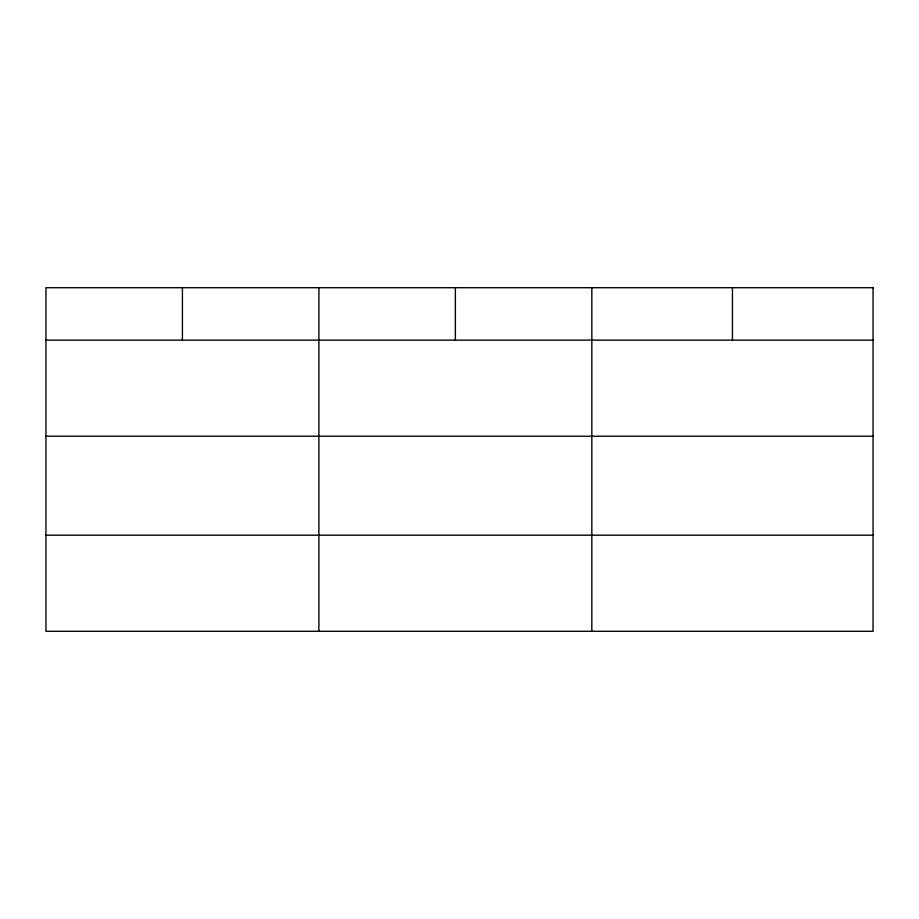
<?xml version="1.0" encoding="UTF-8"?>
<svg xmlns="http://www.w3.org/2000/svg" width="919" height="919" viewBox="0 0 919 919"><rect width="100%" height="100%" fill="white"/><g stroke="black" fill="none" stroke-linecap="round" stroke-linejoin="round"><path stroke-width="1.38" d="M45.95 340.133L873.05 340.133M45.95 436.215L873.05 436.215M45.95 535.203L873.05 535.203M732.443 287.716L732.443 340.133M591.836 287.716L591.836 631.284M455.364 287.716L455.364 340.133M318.893 287.716L318.893 631.284M182.422 287.716L182.422 340.133M873.05 287.716L45.95 287.716L45.95 631.284L873.05 631.284L873.05 287.716"/></g></svg>
